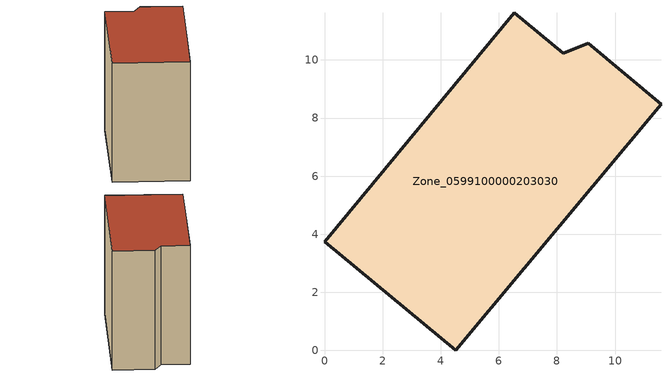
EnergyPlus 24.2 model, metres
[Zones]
Zone_0599100000203030
 floor ground (C_G): 4.51,0 0,3.75 6.52,11.63 8.21,10.23 9.07,10.57 11.58,8.48 z0
 wall outside (C_F): 9.07,10.57 8.21,10.23 6.52,11.63 0,3.75 4.51,0 11.58,8.48 9.07,10.57 z0:9.66
 roof outside (C_R): 4.51,0 11.58,8.48 9.07,10.57 8.21,10.23 6.52,11.63 0,3.75 z9.66
[BUILDING]
Pand.0599100000203030: North Axis=0; Terrain=City; Loads Convergence Tolerance Value=0.04; Temperature Convergence Tolerance Value=0.4; Solar Distribution=FullExterior; Maximum Number of Warmup Days=25; Minimum Number of Warmup Days=1
[Site:Location]
Rotterdam.The.Hague.AP_ZH_NLD Design_Conditions: Latitude=51.96; Longitude=4.45; Time Zone=1; Elevation=-4.5
[SITE:GROUNDTEMPERATURE:BUILDINGSURFACE]
18, 18, 18, 18, 18, 18, 18, 18, 18, 18, 18, 18
[MATERIAL] Thermal Absorptance=0.9; Solar Absorptance=0.7; Visible Absorptance=0.7
Name | Roughness | Thickness | Conductivity | Density | Specific Heat
G.TI.1946 | MediumSmooth | 0.15 | 1 | 540 | 1210
F.TI.1946 | Rough | 0.3 | 0.857143 | 1920 | 840
R.TI.1946 | MediumRough | 0.2 | 0.1 | 1500 | 1000
[CONSTRUCTION]
C_G: G.TI.1946
C_F: F.TI.1946
C_R: R.TI.1946
[ZONE]
Zone_0599100000203030: Type=1; Multiplier=1; Ceiling Height=Autocalculate; Volume=Autocalculate; Floor Area=autocalculate; Part of Total Floor Area=Yes
[ZONEINFILTRATION:DESIGNFLOWRATE]
Infil_Zone_0599100000203030: Zone or ZoneList or Space or SpaceList=Zone_0599100000203030; Schedule=AlwaysOn; Design Flow Rate Calculation Method=Flow/Area; Flow Rate per Floor Area=0.003; Constant Term Coefficient=1; Temperature Term Coefficient=0; Velocity Term Coefficient=0; Velocity Squared Term Coefficient=0
[HVACTEMPLATE:ZONE:IDEALLOADSAIRSYSTEM]
Zone_0599100000203030: Maximum Heating Supply Air Temperature=50; Minimum Cooling Supply Air Temperature=13; Maximum Heating Supply Air Humidity Ratio=0.0156; Minimum Cooling Supply Air Humidity Ratio=0.0077; Heating Limit=NoLimit; Cooling Limit=NoLimit; Dehumidification Control Type=ConstantSensibleHeatRatio; Cooling Sensible Heat Ratio=0.7; Dehumidification Setpoint=60; Humidification Control Type=None; Humidification Setpoint=30; Outdoor Air Method=None; Outdoor Air Flow Rate per Person=0.00944; Outdoor Air Flow Rate per Zone Floor Area=0; Outdoor Air Flow Rate per Zone=0; Demand Controlled Ventilation Type=None; Outdoor Air Economizer Type=NoEconomizer; Heat Recovery Type=None; Sensible Heat Recovery Effectiveness=0.7; Latent Heat Recovery Effectiveness=0.65
[ZONECONTROL:THERMOSTAT]
ThermostatControl_Zone_0599100000203030: Zone or ZoneList=Zone_0599100000203030; Control Type Schedule=DualSetpointControlType; Control 1=Thermostat_Zone_0599100000203030; Temperature Difference Between Cutout And Setpoint=0
[THERMOSTATSETPOINT:DUALSETPOINT]
Thermostat_Zone_0599100000203030: Heating Setpoint Temperature Schedule=HeatingSetpoint_Zone_0599100000203030; Cooling Setpoint Temperature Schedule=CoolingSetpoint_Zone_0599100000203030
[SCHEDULE:COMPACT]
HeatingSetpoint_Zone_0599100000203030: Through: 12/31, For: AllDays, Until: 24:00, 21
CoolingSetpoint_Zone_0599100000203030: Through: 12/31, For: AllDays, Until: 24:00, 24
DualSetpointControlType: Through: 12/31, For: AllDays, Until: 24:00, 4
AlwaysOn: Through: 12/31, For: AllDays, Until: 24:00, 1
